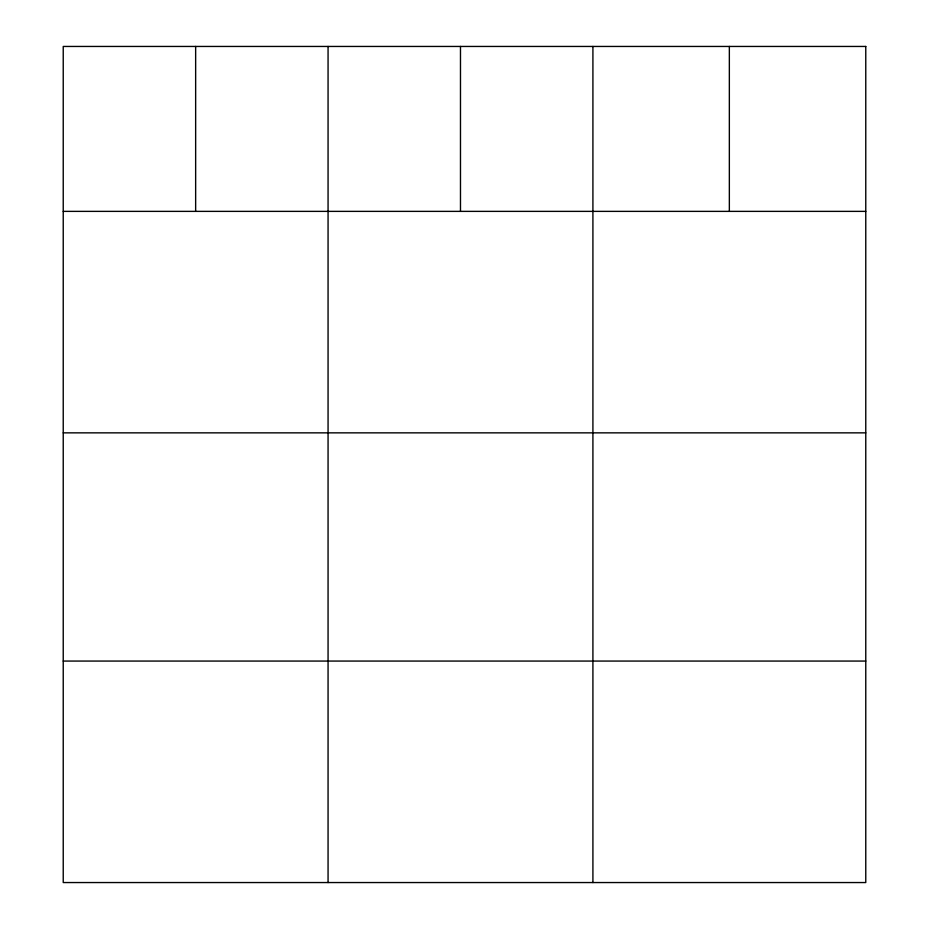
<?xml version="1.0" encoding="UTF-8"?>
<svg xmlns="http://www.w3.org/2000/svg" width="929" height="929" viewBox="0 0 929 929"><rect width="100%" height="100%" fill="white"/><g stroke="black" fill="none" stroke-linecap="round" stroke-linejoin="round"><path stroke-width="1.39" d="M63.23 211.371L865.77 211.371M63.23 432.856L865.77 432.856M63.23 661.065L865.77 661.065M729.346 46.45L729.346 211.371M592.911 46.45L592.911 882.55M460.482 46.45L460.482 211.371M328.065 46.45L328.065 882.55M195.647 46.45L195.647 211.371M865.77 46.45L63.23 46.45L63.23 882.55L865.77 882.55L865.77 46.45"/></g></svg>
